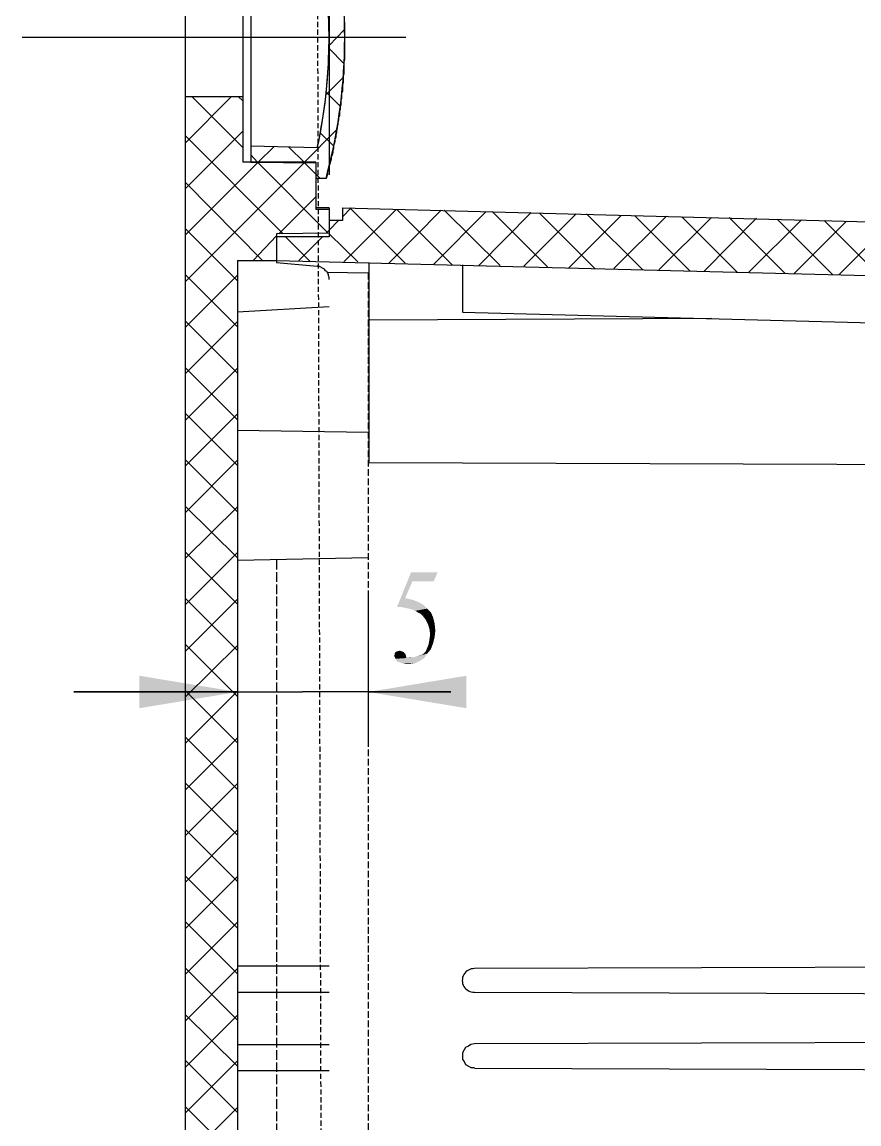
# Model space of a CAD drawing. Header units: millimetres. Extents: x 25 to 550, y -188 to 205.
# Drawn here: x 356.5 to 388.5, y 96.29 to 138.43 of the extents above; entities that cross this region are included whole.
import ezdxf

# ---------------------------------------------------------------- set-up
doc = ezdxf.new("R2010")
doc.units = ezdxf.units.MM
doc.linetypes.add('PDF_IMPORT', pattern=[1, 0.8, -0.2])
doc.layers.add('PDF_图层 1', color=7, linetype='Continuous', true_color=0x231f20)

msp = doc.modelspace()

# ---------------------------------------------------------------- linework, layer by layer
at = {"layer": 'PDF_图层 1', "color": 7, "lineweight": -3}
for points in [[(362.735, 143.733), (362.735, -23.053)], [(368.237, 143.959), (368.237, 132.588)], [(364.936, 142.576), (364.936, 133.067)], [(365.246, 142.576), (365.246, 133.067)], [(368.237, 138.428), (368.237, 138.344)], [(368.237, 138.344), (368.237, 138.287)], [(368.237, 138.287), (368.237, 138.231)], [(368.237, 138.231), (368.237, 138.146)], [(368.829, 138.428), (368.829, 138.344)], [(368.829, 138.344), (368.829, 138.259)], [(368.829, 138.259), (368.829, 138.175)], [(371.171, 137.836), (356.499, 137.836)], [(368.829, 137.836), (368.829, 137.751), (368.829, 137.667), (368.829, 137.582), (368.829, 137.497), (368.829, 137.413), (368.829, 137.328), (368.829, 137.243), (368.829, 137.159), (368.829, 137.074), (368.829, 136.99), (368.801, 136.905), (368.801, 136.82), (368.801, 136.736), (368.801, 136.651), (368.801, 136.538), (368.801, 136.453), (368.773, 136.369), (368.773, 136.284), (368.773, 136.199), (368.773, 136.115), (368.745, 136.03), (368.745, 135.946), (368.745, 135.861), (368.745, 135.776), (368.716, 135.692), (368.716, 135.607), (368.716, 135.522), (368.688, 135.438), (368.688, 135.353), (368.688, 135.268), (368.66, 135.184), (368.66, 135.099), (368.632, 135.014), (368.632, 134.93), (368.632, 134.845), (368.603, 134.76), (368.603, 134.676), (368.575, 134.591), (368.575, 134.507), (368.547, 134.422), (368.547, 134.365), (368.519, 134.281), (368.519, 134.196), (368.491, 134.111), (368.491, 134.027), (368.462, 133.942), (368.462, 133.858), (368.434, 133.773), (368.406, 133.688), (368.406, 133.604), (368.378, 133.519), (368.378, 133.434), (368.35, 133.35), (368.321, 133.265), (368.321, 133.18), (368.293, 133.096), (368.265, 133.011), (368.237, 132.926), (368.237, 132.842), (368.208, 132.757), (368.18, 132.701), (368.18, 132.616), (368.152, 132.531), (368.124, 132.447), (367.729, 132.447)], [(368.237, 138.146), (368.237, 138.09)], [(368.829, 138.146), (368.237, 137.525)], [(368.237, 138.09), (368.237, 138.033)], [(368.237, 138.033), (368.237, 137.949)], [(368.237, 137.949), (368.237, 137.892)], [(368.237, 137.892), (368.237, 137.836)], [(368.829, 138.174), (368.829, 138.09)], [(368.829, 138.09), (368.829, 138.005)], [(368.829, 138.005), (368.829, 137.921)], [(368.829, 137.92), (368.829, 137.836)], [(368.237, 137.413), (368.801, 136.848)], [(368.773, 136.312), (368.124, 135.663)], [(368.124, 135.748), (368.66, 135.212)], [(364.512, 135.579), (362.734, 133.801)], [(362.735, 135.579), (362.735, 132.588)], [(362.735, 135.579), (364.935, 135.579), (364.935, 133.067)], [(362.735, 135.579), (364.935, 135.579)], [(362.989, 135.579), (364.935, 133.632)], [(364.766, 135.579), (364.935, 135.409)], [(364.936, 134.252), (362.735, 132.052)], [(362.735, 134.083), (366.487, 130.33)], [(368.519, 134.309), (367.278, 133.039)], [(367.898, 134.196), (368.406, 133.688)], [(365.246, 133.688), (365.246, 133.067)], [(365.246, 133.688), (367.785, 133.632)], [(365.246, 133.688), (367.785, 133.632)], [(366.121, 133.66), (365.528, 133.067)], [(366.685, 133.66), (367.306, 133.039)], [(367.785, 133.632), (367.842, 133.858)], [(365.246, 133.35), (365.5, 133.067)], [(365.528, 133.067), (362.735, 130.274)], [(367.306, 133.067), (362.735, 128.496)], [(367.729, 133.067), (364.935, 133.067)], [(367.729, 133.067), (364.935, 133.067)], [(365.246, 133.067), (367.729, 133.039)], [(365.246, 133.067), (367.729, 133.039)], [(365.5, 133.067), (368.208, 130.359)], [(367.277, 133.067), (367.729, 132.616)], [(367.729, 133.067), (367.729, 131.262)], [(367.729, 133.067), (367.729, 131.262)], [(367.729, 133.039), (367.729, 132.447)], [(362.735, 132.588), (362.735, 130.189)], [(367.729, 132.616), (367.898, 132.447)], [(368.124, 132.447), (367.729, 132.447)], [(368.124, 132.447), (368.18, 132.672)], [(362.735, 132.305), (365.697, 129.315)], [(367.729, 131.741), (366.318, 130.33)], [(368.237, 131.262), (368.237, 130.359), (366.233, 130.33), (366.233, 129.315)], [(368.237, 131.318), (367.729, 131.318)], [(368.237, 131.262), (367.729, 131.262)], [(368.237, 131.262), (367.729, 131.262)], [(368.237, 131.318), (368.237, 130.217)], [(368.745, 131.318), (368.745, 130.838)], [(368.745, 131.318), (399.924, 130.5)], [(369.083, 131.318), (368.745, 130.979)], [(368.745, 131.318), (368.745, 130.838)], [(368.745, 131.318), (399.924, 130.5)], [(370.804, 131.262), (368.801, 129.258)], [(369.026, 131.318), (371.142, 129.202)], [(372.526, 131.233), (370.522, 129.202)], [(370.832, 131.262), (372.948, 129.145)], [(374.247, 131.177), (372.243, 129.174)], [(372.638, 131.233), (374.783, 129.117)], [(375.968, 131.149), (373.965, 129.117)], [(374.472, 131.177), (376.589, 129.061)], [(377.689, 131.092), (375.686, 129.089)], [(376.279, 131.12), (378.395, 129.004)], [(378.084, 131.092), (380.229, 128.948)], [(368.237, 130.838), (368.237, 130.217)], [(368.745, 130.838), (368.237, 130.838)], [(368.604, 130.838), (368.237, 130.471)], [(368.745, 130.838), (368.237, 130.838)], [(379.41, 131.036), (377.407, 129.033)], [(381.132, 131.008), (379.128, 129.004)], [(379.918, 131.036), (382.035, 128.92)], [(382.853, 130.951), (380.849, 128.948)], [(381.724, 130.979), (383.84, 128.863)], [(384.574, 130.923), (382.571, 128.891)], [(383.53, 130.951), (385.674, 128.807)], [(386.295, 130.866), (384.292, 128.863)], [(385.364, 130.895), (387.48, 128.778)], [(388.016, 130.81), (386.013, 128.807)], [(387.17, 130.838), (389.286, 128.722)], [(389.738, 130.782), (387.734, 128.779)], [(362.735, 130.528), (364.738, 128.525)], [(366.233, 130.246), (365.33, 129.315)], [(368.237, 130.359), (366.233, 130.33)], [(366.233, 130.33), (366.233, 129.23)], [(366.233, 130.218), (366.233, 129.315)], [(368.237, 130.218), (366.233, 130.218)], [(368.237, 130.218), (366.233, 130.218)], [(366.572, 130.218), (367.503, 129.286)], [(367.983, 130.218), (367.08, 129.315)], [(368.237, 130.471), (368.124, 130.359)], [(368.236, 130.33), (369.337, 129.258)], [(362.735, 130.189), (362.735, 85.325)], [(364.738, 129.315), (366.233, 129.315)], [(364.738, 129.315), (364.738, -8.635), (366.233, -8.635), (366.233, -9.651), (368.236, -9.679), (368.236, -10.582), (367.729, -10.582), (367.729, -12.388), (364.936, -12.388), (364.936, -14.899)], [(364.738, 129.315), (364.738, -8.635)], [(364.738, 129.315), (366.233, 129.315)], [(366.233, 129.315), (399.359, 128.468)], [(366.233, 129.315), (399.359, 128.468)], [(366.233, 129.23), (367.785, 129.089)], [(368.237, 128.581), (368.237, 128.666), (368.209, 128.722), (368.209, 128.779), (368.152, 128.891), (368.096, 128.92), (368.068, 128.976), (367.842, 129.089), (367.785, 129.089)], [(369.76, 129.23), (369.76, 121.583)], [(373.344, 129.145), (373.344, 127.34)], [(362.735, 128.948), (362.735, 67.859)], [(362.735, 128.778), (364.738, 126.775)], [(364.738, 128.75), (362.735, 126.747)], [(368.152, 128.863), (369.732, 128.835)], [(364.738, 128.073), (364.738, 110.918)], [(364.738, 128.073), (364.738, 67.859)], [(368.237, 127.537), (364.738, 127.339)], [(373.344, 127.339), (400.319, 126.634)], [(362.735, 127.001), (364.738, 124.998)], [(364.738, 126.973), (362.735, 124.969)], [(382.853, 127.085), (369.76, 127.029)], [(362.735, 125.223), (364.738, 123.22)], [(364.738, 125.195), (362.735, 123.192)], [(362.735, 123.474), (364.738, 121.471)], [(364.738, 123.446), (362.735, 121.442)], [(369.76, 123.361), (369.732, 123.304)], [(364.738, 122.825), (369.732, 122.74)], [(362.735, 121.696), (364.738, 119.693)], [(364.738, 121.668), (362.735, 119.665)], [(369.76, 121.583), (394.816, 121.499)], [(362.735, 119.919), (364.738, 117.943)], [(364.738, 119.89), (362.735, 117.915)], [(362.735, 118.169), (364.738, 116.166)], [(364.738, 118.141), (362.735, 116.138)], [(369.732, 117.943), (364.738, 117.831)], [(362.735, 116.392), (364.738, 114.388)], [(364.738, 116.363), (362.735, 114.36)], [(369.732, 116.674), (369.732, 110.918)], [(362.735, 114.642), (364.738, 112.639)], [(364.738, 114.586), (362.735, 112.611)], [(364.738, 112.808), (358.474, 112.808), (367.221, 112.808)], [(362.735, 112.865), (364.738, 110.861)], [(364.738, 112.836), (362.735, 110.833)], [(369.732, 112.808), (372.892, 112.808), (367.221, 112.808)], [(362.735, 111.087), (364.738, 109.083)], [(364.738, 111.059), (362.735, 109.055)], [(362.735, 109.338), (364.738, 107.334)], [(364.738, 109.309), (362.735, 107.306)], [(362.735, 107.56), (364.738, 105.556)], [(364.738, 107.532), (362.735, 105.528)], [(362.735, 105.782), (364.738, 103.779)], [(364.738, 105.754), (362.735, 103.751)], [(362.735, 104.033), (364.738, 102.029)], [(364.738, 104.005), (362.735, 102.001)], [(362.735, 102.255), (364.738, 100.252)], [(364.738, 102.227), (362.735, 100.224)], [(364.738, 102.34), (368.236, 102.34)], [(399.839, 102.312), (373.795, 102.227)], [(364.738, 101.324), (368.236, 101.324)], [(373.795, 101.324), (399.839, 101.239)], [(362.735, 100.478), (364.738, 98.503)], [(364.738, 100.449), (362.735, 98.446)], [(364.738, 99.321), (368.236, 99.321)], [(373.795, 99.349), (373.654, 99.321), (373.57, 99.264), (373.457, 99.208), (373.4, 99.123), (373.344, 99.01), (373.344, 98.756), (373.4, 98.672), (373.457, 98.559), (373.57, 98.502), (373.654, 98.446), (373.795, 98.446)], [(399.839, 99.434), (373.795, 99.349)], [(362.735, 98.728), (364.738, 96.725)], [(364.738, 98.7), (362.735, 96.697)], [(364.738, 98.333), (368.236, 98.333)], [(373.795, 98.418), (399.839, 98.333)], [(362.735, 96.951), (364.738, 94.947)], [(364.738, 96.922), (362.735, 94.919)]]:
    msp.add_lwpolyline(points, dxfattribs=at)
at = {"layer": 'PDF_图层 1', "color": 7, "linetype": 'PDF_IMPORT', "lineweight": -3, "ltscale": 0.2475}
msp.add_lwpolyline([(367.785, 142.012), (368.237, -10.638)], dxfattribs=at)
at = {"layer": 'PDF_图层 1', "color": 7, "linetype": 'PDF_IMPORT', "lineweight": -3, "ltscale": 0.321667}
msp.add_lwpolyline([(369.732, 128.835), (369.732, -8.155)], dxfattribs=at)
at = {"layer": 'PDF_图层 1', "color": 7, "linetype": 'PDF_IMPORT', "lineweight": -3, "ltscale": 0.460833}
msp.add_lwpolyline([(366.233, 117.859), (366.233, -9.651)], dxfattribs=at)
at = {"layer": 'PDF_图层 1', "color": 7, "lineweight": -3}
for centre, radius, start, end in [((348.159, 137.836), 20.676, 345.5381, 14.4619), ((348.182, 137.822), 20.055, 348.599, 11.401), ((348.528, 137.826), 19.709, 347.7128, 0.0291), ((373.781, 101.775), 0.452, 88.2101, 271.7899)]:
    msp.add_arc(centre, radius, start, end, dxfattribs=at)
at = {"layer": 'PDF_图层 1', "color": 7, "lineweight": -3, "transparency": 33554559}
for points in [[(362.735, 135.579), (362.735, 135.55), (362.763, 135.579), (362.763, 135.55)], [(369.732, 125.675), (369.732, 125.646), (369.76, 125.675), (369.76, 125.646)]]:
    msp.add_solid(points, dxfattribs=at)
at = {"layer": 'PDF_图层 1', "color": 7, "transparency": 33554559}
for points in [[(371.425, 117.04), (370.833, 116.053), (371.369, 117.379)], [(371.369, 117.379), (371.425, 117.041), (372.385, 117.379)], [(371.425, 117.041), (372.244, 117.041), (372.384, 117.379)], [(371.425, 117.04), (371.143, 116.392), (370.833, 116.053)], [(371.143, 116.392), (370.833, 116.053), (371.425, 116.335)], [(371.425, 116.335), (370.833, 116.053), (371.651, 116.25)], [(371.651, 116.25), (370.833, 116.053), (371.848, 116.138)], [(370.833, 116.053), (371.002, 116.053), (371.848, 116.138)], [(371.002, 116.053), (371.143, 116.025), (371.848, 116.138)], [(371.143, 116.025), (371.284, 115.997), (371.848, 116.138)], [(371.848, 116.138), (371.284, 115.997), (371.99, 115.997)], [(371.284, 115.997), (371.397, 115.969), (371.99, 115.997)], [(371.397, 115.968), (371.538, 115.912), (371.99, 115.997)], [(371.538, 115.912), (371.623, 115.855), (371.99, 115.997)], [(371.99, 115.997), (371.623, 115.855), (372.131, 115.855)], [(371.623, 115.855), (371.736, 115.799), (372.131, 115.855)], [(371.736, 115.799), (371.82, 115.715), (372.131, 115.856)], [(372.131, 115.855), (371.82, 115.714), (372.215, 115.658)], [(371.82, 115.714), (371.933, 115.573), (372.215, 115.658)], [(372.215, 115.658), (371.933, 115.573), (372.272, 115.432)], [(371.933, 115.573), (372.018, 115.404), (372.272, 115.432)], [(372.018, 115.404), (372.074, 115.207), (372.272, 115.432)], [(372.272, 115.432), (372.074, 115.206), (372.3, 115.15)], [(372.074, 115.207), (372.102, 115.009), (372.3, 115.15)], [(372.102, 115.009), (372.272, 114.896), (372.3, 115.15)], [(372.046, 114.642), (371.99, 114.501), (372.215, 114.67)], [(371.99, 114.501), (372.131, 114.445), (372.215, 114.67)], [(372.074, 114.812), (372.046, 114.642), (372.215, 114.67)], [(372.102, 115.009), (372.074, 114.812), (372.272, 114.896)], [(372.074, 114.812), (372.215, 114.67), (372.271, 114.896)], [(370.748, 114.247), (370.72, 114.191), (371.171, 114.219)], [(370.72, 114.191), (370.748, 114.134), (371.171, 114.219)], [(370.776, 114.332), (370.748, 114.275), (371.087, 114.332)], [(371.087, 114.332), (370.748, 114.275), (371.143, 114.275)], [(370.748, 114.275), (370.748, 114.247), (371.143, 114.275)], [(371.143, 114.275), (370.748, 114.247), (371.171, 114.219)], [(371.171, 114.219), (370.748, 114.134), (371.199, 114.106)], [(370.833, 114.36), (370.776, 114.332), (371.03, 114.36)], [(371.03, 114.36), (370.776, 114.332), (371.087, 114.332)], [(370.945, 114.388), (370.833, 114.36), (371.03, 114.36)], [(371.453, 114.134), (371.566, 114.162), (371.99, 114.276)], [(371.453, 114.134), (371.877, 114.106), (371.99, 114.276)], [(371.651, 114.191), (371.566, 114.163), (371.99, 114.275)], [(371.736, 114.219), (371.651, 114.191), (371.99, 114.276)], [(371.82, 114.247), (371.736, 114.219), (371.99, 114.275)], [(371.877, 114.303), (371.82, 114.247), (371.99, 114.276)], [(371.933, 114.36), (371.876, 114.303), (372.13, 114.445)], [(371.877, 114.303), (371.99, 114.276), (372.131, 114.445)], [(371.99, 114.501), (371.933, 114.36), (372.131, 114.445)], [(370.748, 114.134), (370.776, 114.078), (371.199, 114.106)], [(371.199, 114.106), (370.776, 114.078), (371.877, 114.106)], [(370.776, 114.078), (370.804, 114.021), (371.877, 114.106)], [(370.805, 114.022), (371.707, 113.993), (371.877, 114.106)], [(370.805, 114.022), (370.861, 113.965), (371.707, 113.993)], [(370.861, 113.965), (370.945, 113.937), (371.707, 113.993)], [(370.945, 113.936), (371.03, 113.909), (371.707, 113.993)], [(371.03, 113.909), (371.538, 113.909), (371.707, 113.993)], [(371.03, 113.909), (371.171, 113.881), (371.538, 113.909)], [(371.171, 113.881), (371.34, 113.881), (371.538, 113.908)], [(371.34, 114.134), (371.199, 114.106), (371.453, 114.134)], [(371.453, 114.134), (371.199, 114.106), (371.877, 114.106)], [(364.738, 112.808), (360.985, 113.429), (360.985, 112.187)], [(369.732, 112.808), (373.485, 112.187), (373.485, 113.429)]]:
    msp.add_solid(points, dxfattribs=at)

doc.saveas('drawing.dxf')
